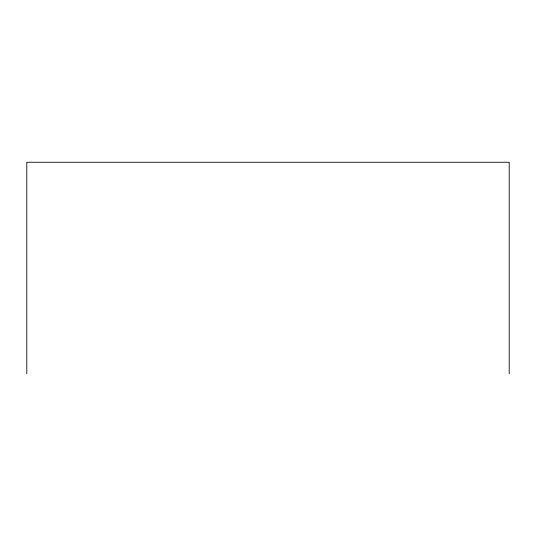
<?xml version="1.0" encoding="UTF-8"?>
<svg xmlns="http://www.w3.org/2000/svg" width="536" height="536" viewBox="0 0 536 536"><rect width="100%" height="100%" fill="white"/><g stroke="black" fill="none" stroke-linecap="round" stroke-linejoin="round"><path stroke-width="0.8" d="M509.2 373.733L509.2 162.267L26.8 162.267L26.8 373.733"/></g></svg>
